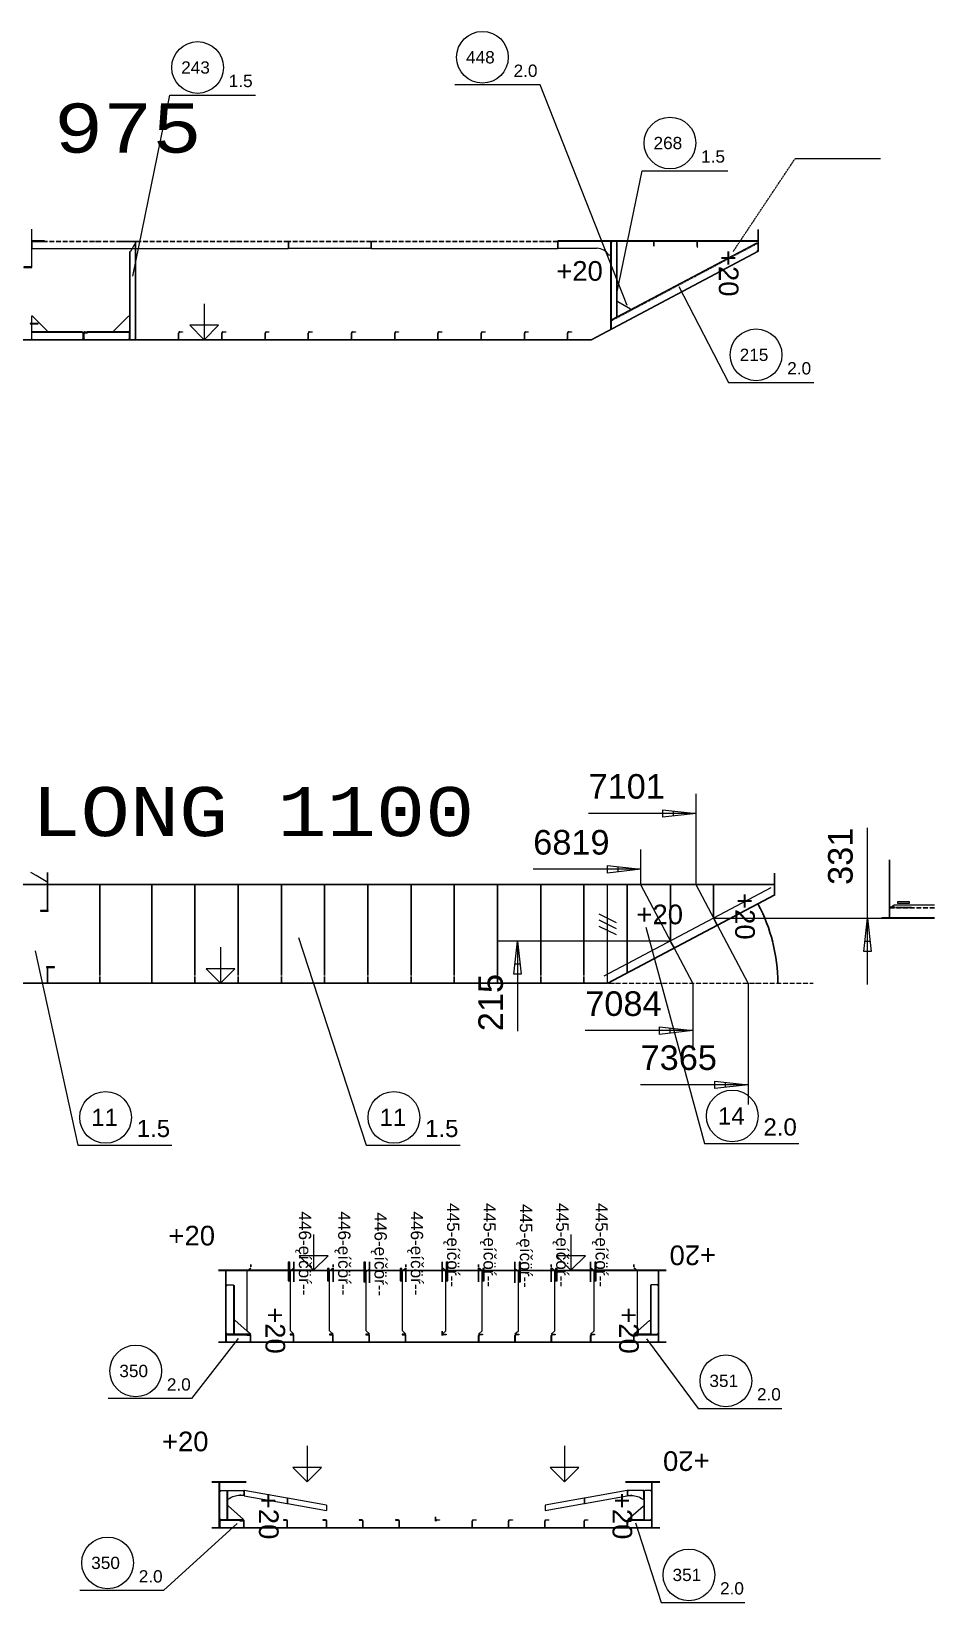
# Model space of a CAD drawing. Header units: inches. Extents: x -13175 to 44880, y -10439 to 22675.
# Drawn here: x 28411 to 33009, y -8643 to -649 of the extents above; entities that cross this region are included whole.
import ezdxf

# ---------------------------------------------------------------- set-up
doc = ezdxf.new("R2010")
doc.units = ezdxf.units.IN
doc.header["$MEASUREMENT"] = 0
doc.linetypes.add('Dashed_dotted', pattern=[34, 24, -5, 0, -5])
doc.linetypes.add('Short_dashed', pattern=[5, 3.75, -1.25])
doc.layers.get('0').update_dxf_attribs({"linetype": 'CONTINUOUS'})
doc.layers.get('Defpoints').update_dxf_attribs({"linetype": 'CONTINUOUS'})
doc.styles.add('Style_ARIAL', font='ARIAL')
doc.styles.add('Style_Courier_New', font='Courier New')
doc.dimstyles.new('ISO-25', dxfattribs={"dimtxt": 2.5, "dimasz": 2.5, "dimexe": 0.18, "dimexo": 0.625, "dimgap": 0.09, "dimtad": 1, "dimtih": 1, "dimtoh": 1, "dimdec": 4, "dimzin": 0, "dimdsep": 46, "dimtxsty": 'Standard', "dimcen": 0.09, "dimdle": 0.38, "dimadec": 0, "dimazin": 0, "dimtfac": 1, "dimtdec": 4, "dimtofl": 0, "dimtmove": 0, "dimatfit": 3, "dimfxl": 1, "dimtolj": 1, "dimtzin": 0, "dimarcsym": 0})

# ---------------------------------------------------------------- blocks, each defined once
blk = doc.blocks.new('*D4')
at = {"color": 0, "lineweight": -2}
for start, end in [(14.04044, 27.7314), (0.16599, 13.85698)]:
    blk.add_arc((31348, -5491.5), 862.4, start, end, dxfattribs=at)
at = {"color": 0}
for points in [[(32111, -5090.4), (32111.8, -5090), (32110.2, -5088)], [(32210.9, -5489), (32210, -5489), (32210.5, -5491.5)]]:
    blk.add_solid(points, dxfattribs=at)
at = {"layer": 'Defpoints', "color": 0}
for p in [(32118.7, -5083.5), (32199.1, -5352.1), (31348, -5491.5), (31348, -5491.5), (32220, -5491.5)]:
    blk.add_point(p, dxfattribs=at)
at = {"color": 0, "insert": (32185, -5283.6), "char_height": 2.5, "attachment_point": 5}
blk.add_mtext('\\A1;28°', dxfattribs=at)

msp = doc.modelspace()

# ---------------------------------------------------------------- linework, layer by layer
at = {"color": 3, "lineweight": 0}
for p, q in [((28413.40428, -1847.32843), (28413.40428, -1654.3284)), ((32110.40441, -1767.32812), (32110.40441, -1657.32827)), ((32112.40636, -1767.32812), (32112.40636, -1657.32827)), ((28940.40319, -2217.32812), (28940.40319, -1717.32812)), ((28940.40624, -2217.32812), (28940.40624, -1732.32827)), ((28941.90465, -2217.32812), (28941.90465, -1717.32812)), ((32110.40441, -1714.32824), (31090.40319, -1714.32824)), ((32110.40441, -1717.32812), (31090.40319, -1717.32812)), ((31360.40441, -2164.38699), (31360.40441, -1717.32812)), ((31361.90587, -2164.38699), (31361.90587, -1717.32812)), ((31361.90587, -1717.32812), (31361.90587, -2118.33291)), ((31387.40636, -1717.32812), (31361.90587, -1717.32812)), ((32110.40441, -1767.32812), (32110.40441, -1728.85766)), ((32110.40441, -1767.32812), (31260.40441, -2217.32812)), ((32111.3413, -1769.09585), (31261.3413, -2219.09585)), ((31361.90587, -2163.59277), (32110.40441, -1767.32812)), ((28413.40428, -2217.32812), (28413.40428, -2137.32782)), ((31361.90587, -2118.33291), (31387.40636, -2104.83346)), ((31361.90587, -2125.12231), (31361.90587, -2163.59277)), ((31260.40441, -2217.32812), (25335.40441, -2217.32812)), ((31260.40441, -2219.32855), (25335.40441, -2219.32855)), ((28411.90282, -2183.32849), (28411.90282, -2217.32812)), ((28411.90282, -2217.32812), (28675.4038, -2217.32812)), ((28675.4038, -2217.32812), (28675.4038, -2183.25524)), ((28675.4038, -2217.32812), (28675.4038, -2183.32849)), ((28677.40575, -2217.32812), (28677.40575, -2183.25524)), ((28677.40575, -2183.32849), (28677.40575, -2217.32812)), ((28695.40502, -2183.32849), (28677.40575, -2183.32849)), ((28677.40575, -2217.32812), (28910.40441, -2217.32812)), ((28910.40441, -2217.32812), (28910.40441, -2183.32849)), ((28914.90575, -2217.32812), (28940.40624, -2217.32812)), ((29160.40441, -2217.32812), (29160.40441, -2183.25524)), ((29162.40636, -2217.32812), (29162.40636, -2183.25524)), ((29380.40563, -2217.32812), (29380.40563, -2183.25524)), ((29382.40453, -2217.32812), (29382.40453, -2183.25524)), ((29600.4038, -2217.32812), (29600.4038, -2183.25524)), ((29602.40575, -2217.32812), (29602.40575, -2183.25524)), ((29820.40502, -2217.32812), (29820.40502, -2183.25524)), ((29822.40392, -2217.32812), (29822.40392, -2183.25524)), ((30040.40624, -2217.32812), (30040.40624, -2183.25524)), ((30042.40514, -2217.32812), (30042.40514, -2183.25524)), ((30260.40441, -2217.32812), (30260.40441, -2183.25524)), ((30262.40636, -2217.32812), (30262.40636, -2183.25524)), ((30480.40563, -2217.32812), (30480.40563, -2183.25524)), ((30482.40453, -2217.32812), (30482.40453, -2183.25524)), ((30700.4038, -2217.32812), (30700.4038, -2183.25524)), ((30702.40575, -2217.32812), (30702.40575, -2183.25524)), ((30920.40502, -2217.32812), (30920.40502, -2183.25524)), ((30922.40392, -2217.32812), (30922.40392, -2183.25524)), ((31140.40624, -2217.32812), (31140.40624, -2183.25524)), ((31142.40514, -2217.32812), (31142.40514, -2183.25524)), ((32778.92858, -5159.16009), (32778.92858, -4863.57751)), ((32780.42699, -5159.16009), (32780.42699, -4863.57751)), ((32193.75402, -5041.49652), (32193.75402, -4931.49591)), ((32195.75292, -5041.49652), (32195.75292, -4931.49591)), ((32193.75402, -4991.49652), (28178.75157, -4991.49652)), ((28496.75389, -4988.49664), (28180.25304, -4988.49664)), ((28496.75389, -4991.49652), (28180.25304, -4991.49652)), ((29803.75463, -4989.49685), (28496.75389, -4989.49685)), ((29803.75463, -4991.49652), (28496.75389, -4991.49652)), ((30223.7528, -4988.49664), (29803.75463, -4988.49664)), ((30223.7528, -4991.49652), (29803.75463, -4991.49652)), ((31173.7528, -4989.49685), (30223.7528, -4989.49685)), ((31173.7528, -4991.49652), (30223.7528, -4991.49652)), ((32193.75402, -4988.49664), (31173.7528, -4988.49664)), ((32193.75402, -4991.49652), (31173.7528, -4991.49652)), ((31343.75402, -5491.49652), (31343.75402, -4991.49652)), ((32193.75402, -5041.49652), (32193.75402, -4991.49652)), ((32193.75402, -5041.49652), (31343.75402, -5491.49652)), ((31343.75402, -5491.49652), (32193.75402, -5041.49652)), ((32194.68785, -5043.26348), (31344.68785, -5493.26348)), ((31299.7202, -5138.65914), (31387.78173, -5182.69067)), ((31299.7202, -5169.48114), (31387.78173, -5213.51266)), ((33008.75951, -5159.16009), (32740.43065, -5159.16009)), ((33008.75951, -5161.98907), (32740.43065, -5161.98907)), ((31299.7202, -5200.30313), (31387.78173, -5244.33465)), ((31343.75402, -5491.49652), (25418.75402, -5491.49652)), ((31343.75402, -5493.49694), (25418.75402, -5493.49694)), ((28178.75157, -5491.49652), (31343.75402, -5491.49652)), ((31642.75609, -6954.77624), (29362.75731, -6954.77624)), ((29400.7578, -7317.59668), (29400.7578, -6954.77624)), ((29402.7567, -7317.59668), (29402.7567, -6954.77624)), ((29402.7567, -7025.48852), (29438.2578, -7025.48852)), ((29402.7567, -7277.30737), (29402.7567, -7025.48852)), ((31602.7567, -7025.48852), (31567.2556, -7025.48852)), ((31602.7567, -7317.59668), (31602.7567, -6954.77624)), ((31602.7567, -7277.30737), (31602.7567, -7025.48852)), ((31604.75866, -7317.59668), (31604.75866, -6954.77624)), ((30501.75573, -7283.5238), (30501.75573, -7261.7434)), ((30503.75768, -7283.5238), (30503.75768, -7261.7434)), ((31642.75609, -7317.59668), (29362.75731, -7317.59668)), ((31642.75609, -7319.59863), (29362.75731, -7319.59863)), ((29438.2578, -7277.30737), (29402.7567, -7277.30737)), ((29402.7567, -7283.59704), (29402.7567, -7317.59668)), ((29402.7567, -7317.59668), (29525.7578, -7317.59668)), ((29525.7578, -7283.59704), (29507.75548, -7283.59704)), ((29525.7578, -7317.59668), (29525.7578, -7283.5238)), ((29525.7578, -7317.59668), (29525.7578, -7283.59704)), ((29527.7567, -7317.59668), (29527.7567, -7283.5238)), ((29745.75597, -7317.59668), (29745.75597, -7283.5238)), ((29747.75792, -7317.59668), (29747.75792, -7283.5238)), ((29945.75597, -7317.59668), (29945.75597, -7283.5238)), ((29947.75792, -7317.59668), (29947.75792, -7283.5238)), ((30130.75658, -7317.59668), (30130.75658, -7283.5238)), ((30132.75548, -7317.59668), (30132.75548, -7283.5238)), ((30315.75719, -7317.59668), (30315.75719, -7283.5238)), ((30317.75609, -7317.59668), (30317.75609, -7283.5238)), ((30687.75731, -7317.59668), (30687.75731, -7283.5238)), ((30689.75621, -7317.59668), (30689.75621, -7283.5238)), ((30872.75792, -7317.59668), (30872.75792, -7283.5238)), ((30874.75682, -7317.59668), (30874.75682, -7283.5238)), ((31057.75548, -7317.59668), (31057.75548, -7283.5238)), ((31059.75743, -7317.59668), (31059.75743, -7283.5238)), ((31257.75548, -7317.59668), (31257.75548, -7283.5238)), ((31259.75743, -7317.59668), (31259.75743, -7283.5238)), ((31477.7567, -7317.59668), (31477.7567, -7283.5238)), ((31479.7556, -7317.59668), (31479.7556, -7283.5238)), ((31479.7556, -7317.59668), (31479.7556, -7283.59704)), ((31479.7556, -7283.59704), (31497.75792, -7283.59704)), ((31602.7567, -7317.59668), (31479.7556, -7317.59668)), ((31567.2556, -7277.30737), (31602.7567, -7277.30737)), ((31602.7567, -7283.59704), (31602.7567, -7317.59668)), ((29504.50841, -8027.73461), (29329.50841, -8027.73461)), ((29504.50841, -8031.12664), (29329.50841, -8031.12664)), ((29367.50585, -8262.00433), (29367.50585, -8031.12664)), ((29369.50475, -8262.00433), (29369.50475, -8031.12664)), ((29369.5078, -8072.68243), (29405.0089, -8072.68243)), ((29369.5078, -8222.12854), (29369.5078, -8072.68243)), ((29409.50414, -8072.68243), (29493.00634, -8072.68243)), ((29409.50414, -8077.10443), (29414.50597, -8072.68243)), ((29488.0045, -8072.68243), (29493.00634, -8077.10443)), ((31609.50719, -8027.73461), (31434.50719, -8027.73461)), ((31609.50719, -8031.12664), (31434.50719, -8031.12664)), ((31529.50536, -8072.68243), (31446.00621, -8072.68243)), ((31451.00499, -8072.68243), (31446.00621, -8077.10443)), ((31529.50536, -8077.10443), (31524.50658, -8072.68243)), ((31569.5078, -8072.68243), (31534.0067, -8072.68243)), ((31569.50475, -8262.00433), (31569.50475, -8031.12664)), ((31569.5078, -8222.12854), (31569.5078, -8072.68243)), ((31571.5067, -8262.00433), (31571.5067, -8031.12664)), ((29493.00634, -8093.4649), (29488.0045, -8097.88385)), ((31446.00621, -8093.4649), (31451.00499, -8097.88385)), ((29405.0089, -8222.12854), (29369.5078, -8222.12854)), ((29369.5078, -8228.00317), (29369.5078, -8262.0028)), ((29492.5089, -8228.00317), (29474.50658, -8228.00317)), ((29492.5089, -8262.0028), (29492.5089, -8227.92993)), ((29492.5089, -8262.0028), (29492.5089, -8228.00317)), ((29494.5078, -8262.0028), (29494.5078, -8227.92993)), ((29712.50707, -8262.0028), (29712.50707, -8227.92993)), ((29714.50902, -8262.0028), (29714.50902, -8227.92993)), ((29912.50707, -8262.0028), (29912.50707, -8227.92993)), ((29914.50902, -8262.0028), (29914.50902, -8227.92993)), ((30097.50768, -8262.0028), (30097.50768, -8227.92993)), ((30099.50658, -8262.0028), (30099.50658, -8227.92993)), ((30282.50829, -8262.0028), (30282.50829, -8227.92993)), ((30284.50719, -8262.0028), (30284.50719, -8227.92993)), ((30468.50682, -8227.92993), (30468.50682, -8206.14953)), ((30470.50878, -8227.92993), (30470.50878, -8206.14953)), ((30654.50841, -8262.0028), (30654.50841, -8227.92993)), ((30656.50731, -8262.0028), (30656.50731, -8227.92993)), ((30839.50902, -8262.0028), (30839.50902, -8227.92993)), ((30841.50792, -8262.0028), (30841.50792, -8227.92993)), ((31024.50658, -8262.0028), (31024.50658, -8227.92993)), ((31026.50853, -8262.0028), (31026.50853, -8227.92993)), ((31224.50658, -8262.0028), (31224.50658, -8227.92993)), ((31226.50853, -8262.0028), (31226.50853, -8227.92993)), ((31444.5078, -8262.0028), (31444.5078, -8227.92993)), ((31446.5067, -8262.0028), (31446.5067, -8227.92993)), ((31446.5067, -8262.0028), (31446.5067, -8228.00317)), ((31446.5067, -8228.00317), (31464.50902, -8228.00317)), ((31534.0067, -8222.12854), (31569.5078, -8222.12854)), ((31569.5078, -8228.00317), (31569.5078, -8262.0028)), ((31609.50414, -8262.00433), (29329.50536, -8262.00433)), ((31609.50414, -8264.00323), (29329.50536, -8264.00323)), ((29369.5078, -8262.0028), (29492.5089, -8262.0028)), ((31569.5078, -8262.0028), (31446.5067, -8262.0028))]:
    msp.add_line(p, q, dxfattribs=at)
at = {"color": 3, "linetype": 'Dashed_dotted', "lineweight": 25}
for p, q in [((29720.40502, -1717.32812), (28413.40428, -1717.32812)), ((30140.40319, -1717.32812), (29720.40502, -1717.32812)), ((31090.40319, -1717.32812), (30140.40319, -1717.32812)), ((31580.40563, -1717.32812), (31580.40563, -1745.82849)), ((31800.4038, -1717.32812), (31800.4038, -1745.82849)), ((33008.75951, -5108.24914), (32780.42699, -5108.24914))]:
    msp.add_line(p, q, dxfattribs=at)
at = {"color": 3, "lineweight": 25}
for p, q in [((28946.90343, -1717.32812), (28851.40477, -1717.32812)), ((28493.75402, -5121.49682), (28493.75402, -4928.49679)), ((28758.75341, -5451.49713), (28758.75341, -4991.49652)), ((29023.7528, -5491.49652), (29023.7528, -4991.49652)), ((29243.75402, -5451.49713), (29243.75402, -4991.49652)), ((29463.75524, -5451.49713), (29463.75524, -4991.49652)), ((29683.75341, -5451.49713), (29683.75341, -4991.49652)), ((29903.75463, -5451.49713), (29903.75463, -4991.49652)), ((30123.7528, -5451.49713), (30123.7528, -4991.49652)), ((30343.75402, -5451.49713), (30343.75402, -4991.49652)), ((30563.75524, -5451.49713), (30563.75524, -4991.49652)), ((30783.75341, -5451.49713), (30783.75341, -4991.49652)), ((31003.75463, -5451.49713), (31003.75463, -4991.49652)), ((31223.7528, -5451.49713), (31223.7528, -4991.49652)), ((31443.75402, -5438.55462), (31443.75402, -4991.49652)), ((31663.75524, -5276.49636), (31663.75524, -4991.49652)), ((31883.75341, -5160.49676), (31883.75341, -4991.49652)), ((32780.43004, -5104.0072), (32805.93053, -5104.0072)), ((31886.67699, -5165.59549), (31902.55223, -5195.6614)), ((31666.73986, -5282.03378), (31682.66088, -5312.07605)), ((28493.75402, -5491.49652), (28493.75402, -5411.49621)), ((28758.75341, -5491.49652), (28758.75341, -5457.49688)), ((29243.75402, -5491.49652), (29243.75402, -5457.49688)), ((29463.75219, -5491.49652), (29463.75219, -5457.49688)), ((29683.75341, -5491.49652), (29683.75341, -5457.49688)), ((29903.75157, -5491.49652), (29903.75157, -5457.49688)), ((30123.7528, -5491.49652), (30123.7528, -5457.49688)), ((30343.75402, -5491.49652), (30343.75402, -5457.49688)), ((30563.75219, -5491.49652), (30563.75219, -5457.49688)), ((30783.75341, -5491.49652), (30783.75341, -5457.49688)), ((31003.75157, -5491.49652), (31003.75157, -5457.49688)), ((31223.7528, -5491.49652), (31223.7528, -5457.49688)), ((29527.7567, -6923.16613), (29527.7567, -6935.10766)), ((29747.75792, -6923.16613), (29747.75792, -6935.10766)), ((29947.75792, -6923.16613), (29947.75792, -6935.10766)), ((30132.75548, -6923.16613), (30132.75548, -6939.08868)), ((30317.75609, -6923.16613), (30317.75609, -6935.10766)), ((30502.00597, -6923.16613), (30502.00597, -6935.10766)), ((30687.75731, -6935.10766), (30687.75731, -6923.16613)), ((30872.75792, -6939.08868), (30872.75792, -6923.16613)), ((31057.75548, -6935.10766), (31057.75548, -6923.16613)), ((31257.75548, -6935.10766), (31257.75548, -6923.16613)), ((31477.7567, -6935.10766), (31477.7567, -6923.16613))]:
    msp.add_line(p, q, dxfattribs=at)
at = {"color": 1, "lineweight": 0}
for p, q in [((31090.40319, -1717.32812), (31090.40319, -1752.32797)), ((31360.40441, -1717.32812), (31090.40319, -1717.32812)), ((31090.40319, -1752.32797), (31289.78368, -1752.32797)), ((31794.35826, -4991.49652), (31794.35826, -4527.38824)), ((31794.35826, -4627.38824), (31247.42833, -4627.38824)), ((31625.27867, -4608.60086), (31794.35826, -4627.38824)), ((31625.27867, -4646.17486), (31625.27867, -4608.60086)), ((31794.35826, -4627.38824), (31625.27867, -4646.17486)), ((31678.11681, -4614.47168), (31678.11681, -4640.30404)), ((32666.59337, -5498.51556), (32666.59337, -4701.63751)), ((31512.69628, -4991.49652), (31512.69628, -4811.85098)), ((31512.69628, -4911.85098), (30965.76635, -4911.85098)), ((31343.61669, -4893.06359), (31512.69628, -4911.85098)), ((31343.61669, -4930.6376), (31343.61669, -4893.06359)), ((31512.69628, -4911.85098), (31343.61669, -4930.6376)), ((31396.45482, -4898.93441), (31396.45482, -4924.76678)), ((28495.25243, -4988.49664), (27528.75463, -4988.49664)), ((31883.75341, -5160.35562), (32766.59337, -5160.35562)), ((32647.80675, -5329.43597), (32666.59337, -5160.35562)), ((32666.59337, -5160.35562), (32685.37999, -5329.43597)), ((31663.75524, -5276.82366), (30786.28331, -5276.82366)), ((30867.49669, -5445.90478), (30886.28331, -5276.82443)), ((30886.28331, -5276.82366), (30886.28331, -5735.54101)), ((30886.28331, -5276.82443), (30905.06993, -5445.90478)), ((32685.37999, -5329.43597), (32647.80675, -5329.43597)), ((32653.67833, -5276.59783), (32679.51146, -5276.59783)), ((30873.36827, -5393.06665), (30899.2014, -5393.06665)), ((30905.06993, -5445.90478), (30867.49669, -5445.90478)), ((31777.4027, -5491.49652), (31777.4027, -5832.74255)), ((32059.06163, -5491.49652), (32059.06163, -6107.66626)), ((31777.4027, -5732.74255), (31230.47277, -5732.74255)), ((31608.32311, -5713.95593), (31777.4027, -5732.74255)), ((31608.32311, -5751.52917), (31608.32311, -5713.95593)), ((31777.4027, -5732.74255), (31608.32311, -5751.52917)), ((31661.16124, -5719.82598), (31661.16124, -5745.65759)), ((31889.98204, -5988.87963), (32059.06163, -6007.66626)), ((31889.98204, -6026.45288), (31889.98204, -5988.87963)), ((31942.82018, -5994.74969), (31942.82018, -6020.58129)), ((32059.06163, -6007.66626), (31512.1317, -6007.66626)), ((32059.06163, -6007.66626), (31889.98204, -6026.45288)), ((29494.5078, -8072.68243), (29494.5078, -8099.21136)), ((29712.50707, -8111.6427), (29494.5078, -8072.68243)), ((31444.5078, -8072.68243), (31226.50853, -8111.64422)), ((31444.5078, -8072.68243), (31444.5078, -8099.21136)), ((29494.5078, -8099.21136), (29712.50707, -8138.17315)), ((29712.50707, -8111.6427), (29712.50707, -8138.17315)), ((29714.50902, -8112.00128), (29714.50902, -8138.53021)), ((29912.50707, -8147.38793), (29714.50902, -8112.00128)), ((29714.50902, -8138.53021), (29912.50707, -8173.91687)), ((29912.50707, -8147.38793), (29912.50707, -8173.91687)), ((31224.50658, -8112.00128), (31026.50853, -8147.38793)), ((31026.50853, -8173.91687), (31224.50658, -8138.53021)), ((31026.50853, -8147.38793), (31026.50853, -8173.91687)), ((31224.50658, -8112.00128), (31224.50658, -8138.53021)), ((31226.50853, -8138.17315), (31444.5078, -8099.21136)), ((31226.50853, -8111.64422), (31226.50853, -8138.17315))]:
    msp.add_line(p, q, dxfattribs=at)
at = {"color": 3, "linetype": 'Short_dashed', "lineweight": 25}
for p, q in [((32104.89904, -1727.16317), (31363.5996, -2119.61694)), ((31390.46117, -2101.77865), (31390.46117, -1720.38293)), ((28911.85094, -1770.89028), (28911.85094, -2214.27331)), ((28671.33275, -2179.25515), (28415.97692, -2179.25515)), ((28906.33031, -2179.25515), (28695.40502, -2179.25515)), ((29441.31261, -7028.1878), (29441.31261, -7274.60809)), ((31564.20079, -7028.1878), (31564.20079, -7274.60809)), ((29507.75548, -7279.52447), (29406.8308, -7279.52447)), ((31497.75792, -7279.52447), (31598.68261, -7279.52447)), ((29408.06371, -8075.38324), (29408.06371, -8219.42773)), ((31530.95189, -8075.38324), (31530.95189, -8219.42773)), ((29474.50658, -8223.9306), (29373.5819, -8223.9306)), ((31464.50902, -8223.9306), (31565.4337, -8223.9306))]:
    msp.add_line(p, q, dxfattribs=at)
at = {"color": 6, "lineweight": 0}
for p, q in [((29290.40624, -2034.35388), (29290.40624, -2217.32812)), ((29290.40624, -2217.32812), (29217.5089, -2143.9425)), ((29363.79186, -2143.9425), (29217.5089, -2143.9425)), ((29363.79186, -2143.9425), (29290.40624, -2217.32812)), ((29373.7528, -5308.52075), (29373.7528, -5491.49499)), ((29373.7528, -5491.49499), (29300.85546, -5418.10937)), ((29447.13842, -5418.10937), (29300.85546, -5418.10937)), ((29447.13842, -5418.10937), (29373.7528, -5491.49499)), ((29847.75792, -6769.15155), (29847.75792, -6952.12579)), ((31157.75548, -6769.15155), (31157.75548, -6952.12579)), ((29847.75792, -6952.12579), (29774.86058, -6878.74017)), ((29921.14354, -6878.74169), (29774.86058, -6878.74017)), ((29921.14354, -6878.74169), (29847.75792, -6952.12579)), ((31157.75548, -6952.12579), (31084.85814, -6878.74017)), ((31231.1411, -6878.74169), (31084.85814, -6878.74017)), ((31231.1411, -6878.74169), (31157.75548, -6952.12579)), ((29814.50902, -7845.49737), (29814.50902, -8028.47314)), ((31124.50658, -7845.49737), (31124.50658, -8028.47314)), ((29814.50902, -8028.47314), (29741.61168, -7955.08752)), ((29887.89464, -7955.08752), (29741.61168, -7955.08752)), ((29887.89464, -7955.08752), (29814.50902, -8028.47314)), ((31124.50658, -8028.47314), (31051.60924, -7955.08752)), ((31197.8922, -7955.08752), (31051.60924, -7955.08752)), ((31197.8922, -7955.08752), (31124.50658, -8028.47314))]:
    msp.add_line(p, q, dxfattribs=at)
at = {"color": 7, "lineweight": 0}
for p, q in [((32175.03759, -5006.14495), (31325.03759, -5456.14495)), ((31777.4027, -5491.49652), (31512.69628, -4991.49652)), ((32059.06163, -5491.49652), (31794.35826, -4991.49652))]:
    msp.add_line(p, q, dxfattribs=at)
at = {"color": 2, "lineweight": 25}
for p, q in [((32810.42882, -5105.42398), (32890.43065, -5105.42398)), ((29747.75792, -6975.47784), (29747.75792, -6908.41546)), ((29747.75792, -7010.24346), (29747.75792, -6939.55712)), ((29947.75792, -7010.24346), (29947.75792, -6939.55712)), ((30132.75548, -6975.47784), (30132.75548, -6908.41546)), ((30132.75548, -7014.92486), (30132.75548, -6944.24005)), ((30317.75609, -7010.24346), (30317.75609, -6939.55712)), ((30501.75573, -6908.41546), (30501.75573, -6975.47784)), ((30502.00597, -6939.55712), (30502.00597, -7010.24346)), ((30687.75731, -6939.55712), (30687.75731, -7010.24346)), ((30872.75792, -6908.41546), (30872.75792, -6975.47784)), ((30872.75792, -6944.24005), (30872.75792, -7014.92486)), ((31057.75548, -6939.55712), (31057.75548, -7010.24346)), ((31257.75548, -6908.41546), (31257.75548, -6975.47784)), ((31257.75548, -6939.55712), (31257.75548, -7010.24346))]:
    msp.add_line(p, q, dxfattribs=at)
at = {"color": 2, "lineweight": 0}
for p, q in [((32881.7423, -5076.5101), (32819.12023, -5076.5101)), ((32819.12023, -5076.5101), (32819.12023, -5084.33786)), ((32819.12023, -5084.33786), (32881.7423, -5084.33786)), ((32881.7423, -5084.33786), (32881.7423, -5076.5101)), ((29726.67333, -6910.63562), (29718.84557, -6910.63562)), ((29718.84557, -6910.63562), (29718.84557, -6973.25769)), ((29726.67333, -6943.5885), (29718.84557, -6943.5885)), ((29718.84557, -6943.5885), (29718.84557, -7006.21057)), ((29726.67333, -6973.25769), (29726.67333, -6910.63562)), ((29726.67333, -7006.21057), (29726.67333, -6943.5885)), ((29926.67333, -6943.5885), (29918.84557, -6943.5885)), ((29918.84557, -6943.5885), (29918.84557, -7006.21057)), ((29926.67333, -7006.21057), (29926.67333, -6943.5885)), ((30111.67089, -6910.63562), (30103.84313, -6910.63562)), ((30103.84313, -6910.63562), (30103.84313, -6973.25769)), ((30111.67089, -6948.27142), (30103.84313, -6948.27142)), ((30103.84313, -6948.27142), (30103.84313, -7010.89349)), ((30111.67089, -6973.25769), (30111.67089, -6910.63562)), ((30111.67089, -7010.89349), (30111.67089, -6948.27142)), ((30296.6715, -6943.5885), (30288.84374, -6943.5885)), ((30288.84374, -6943.5885), (30288.84374, -7006.21057)), ((30296.6715, -7006.21057), (30296.6715, -6943.5885)), ((30530.66808, -6910.63562), (30522.84032, -6910.63562)), ((30522.84032, -6910.63562), (30522.84032, -6973.25769)), ((30530.91832, -6943.5885), (30523.09056, -6943.5885)), ((30523.09056, -6943.5885), (30523.09056, -7006.21057)), ((30530.66808, -6973.25769), (30530.66808, -6910.63562)), ((30530.91832, -7006.21057), (30530.91832, -6943.5885)), ((30716.66967, -6943.5885), (30708.84191, -6943.5885)), ((30708.84191, -6943.5885), (30708.84191, -7006.21057)), ((30716.66967, -7006.21057), (30716.66967, -6943.5885)), ((30901.67028, -6910.63562), (30893.84252, -6910.63562)), ((30893.84252, -6910.63562), (30893.84252, -6973.25769)), ((30901.67028, -6948.27142), (30893.84252, -6948.27142)), ((30893.84252, -6948.27142), (30893.84252, -7010.89349)), ((30901.67028, -6973.25769), (30901.67028, -6910.63562)), ((30901.67028, -7010.89349), (30901.67028, -6948.27142)), ((31086.66783, -6943.5885), (31078.84008, -6943.5885)), ((31078.84008, -6943.5885), (31078.84008, -7006.21057)), ((31086.66783, -7006.21057), (31086.66783, -6943.5885)), ((31286.66783, -6910.63562), (31278.84008, -6910.63562)), ((31278.84008, -6910.63562), (31278.84008, -6973.25769)), ((31286.66783, -6943.5885), (31278.84008, -6943.5885)), ((31278.84008, -6943.5885), (31278.84008, -7006.21057)), ((31286.66783, -6973.25769), (31286.66783, -6910.63562)), ((31286.66783, -7006.21057), (31286.66783, -6943.5885)), ((29718.84557, -6973.25769), (29726.67333, -6973.25769)), ((29718.84557, -7006.21057), (29726.67333, -7006.21057)), ((29918.84557, -7006.21057), (29926.67333, -7006.21057)), ((30103.84313, -6973.25769), (30111.67089, -6973.25769)), ((30103.84313, -7010.89349), (30111.67089, -7010.89349)), ((30288.84374, -7006.21057), (30296.6715, -7006.21057)), ((30522.84032, -6973.25769), (30530.66808, -6973.25769)), ((30523.09056, -7006.21057), (30530.91832, -7006.21057)), ((30708.84191, -7006.21057), (30716.66967, -7006.21057)), ((30893.84252, -6973.25769), (30901.67028, -6973.25769)), ((30893.84252, -7010.89349), (30901.67028, -7010.89349)), ((31078.84008, -7006.21057), (31086.66783, -7006.21057)), ((31278.84008, -6973.25769), (31286.66783, -6973.25769)), ((31278.84008, -7006.21057), (31286.66783, -7006.21057))]:
    msp.add_line(p, q, dxfattribs=at)
at = {"color": 1, "linetype": 'Dashed_dotted', "lineweight": 0}
msp.add_line((24599.30822, -5491.49652), (32390.65953, -5491.49652), dxfattribs=at)
at = {"color": 1, "lineweight": 0}
for points in [[(31444.36132, -2044.04702), (31001.16368, -921.28091), (30566.2882, -921.28091)], [(28927.18297, -1894.51547), (29116.27904, -973.28973), (29551.15453, -973.28973)], [(31393.09789, -1974.34564), (31520.69799, -1357.61132), (31955.57347, -1357.61132)], [(28413.40428, -1715.32846), (28413.40428, -1753.18246), (29720.40502, -1753.18246), (29720.40502, -1715.32846)], [(29720.40502, -1714.32824), (29720.40502, -1751.96786), (30140.40319, -1751.96786), (30140.40319, -1714.32824)], [(30140.40319, -1715.32846), (30140.40319, -1753.18246), (31090.40319, -1753.18246), (31090.40319, -1715.32846)], [(31707.27025, -1946.79742), (31959.14403, -2435.18472), (32394.01952, -2435.18472)], [(29166.40416, -2177.25549), (29180.33239, -2177.25549), (29180.33239, -2179.25515), (29166.40416, -2179.25515)], [(29386.40538, -2177.25549), (29400.33361, -2177.25549), (29400.33361, -2179.25515), (29386.40538, -2179.25515)], [(29606.4066, -2177.25549), (29620.33178, -2177.25549), (29620.33178, -2179.25515), (29606.4066, -2179.25515)], [(29826.40477, -2177.25549), (29840.333, -2177.25549), (29840.333, -2179.25515), (29826.40477, -2179.25515)], [(30046.40599, -2177.25549), (30060.33116, -2177.25549), (30060.33116, -2179.25515), (30046.40599, -2179.25515)], [(30266.40416, -2177.25549), (30280.33239, -2177.25549), (30280.33239, -2179.25515), (30266.40416, -2179.25515)], [(30486.40538, -2177.25549), (30500.33361, -2177.25549), (30500.33361, -2179.25515), (30486.40538, -2179.25515)], [(30706.4066, -2177.25549), (30720.33178, -2177.25549), (30720.33178, -2179.25515), (30706.4066, -2179.25515)], [(30926.40477, -2177.25549), (30940.333, -2177.25549), (30940.333, -2179.25515), (30926.40477, -2179.25515)], [(31146.40599, -2177.25549), (31160.33116, -2177.25549), (31160.33116, -2179.25515), (31146.40599, -2179.25515)], [(28495.25243, -4988.49664), (28495.25243, -4978.49679), (28435.71263, -4944.12103), (28408.6527, -4928.49679)], [(32784.42784, -5105.42092), (32802.28368, -5092.7958), (33008.75951, -5092.7958)], [(29771.13134, -5259.09524), (30115.62291, -6315.03778), (30594.37963, -6315.03778)], [(31538.5233, -5206.67291), (31838.0808, -6307.54876), (32316.83751, -6307.54876)], [(28430.60704, -5326.4956), (28647.78844, -6315.03778), (29126.54515, -6315.03778)], [(29463.33715, -7299.26782), (29226.69774, -7605.03869), (28801.43224, -7605.03869)], [(31543.07042, -7301.34149), (31805.18895, -7655.19891), (32230.45446, -7655.19891)], [(29459.24474, -8240.5932), (29083.54283, -8581.34484), (28658.27733, -8581.34484)], [(31486.28026, -8236.2246), (31617.338, -8642.50512), (32042.6035, -8642.50512)]]:
    msp.add_lwpolyline(points, dxfattribs=at)
at = {"color": 4, "linetype": 'Short_dashed', "lineweight": 0}
msp.add_lwpolyline([(31983.07592, -1769.15918), (32299.00914, -1295.25781), (32733.88463, -1295.25781)], dxfattribs=at)
at = {"color": 3, "lineweight": 0}
for points in [[(28413.40428, -1717.32812), (28478.40367, -1717.32812), (28478.40367, -1714.32824), (28413.40428, -1714.32824)], [(28940.40624, -1732.32827), (28935.40441, -1732.32827), (28914.90575, -1767.83548)], [(32110.40441, -1728.85766), (32102.19518, -1726.33157), (31364.42968, -2116.91384), (31361.90587, -2125.12231)], [(31387.40636, -2104.83346), (31391.95958, -2100.27871), (31391.95958, -1721.88287), (31387.40636, -1717.32812)], [(28914.90575, -1767.83548), (28910.34948, -1772.39022), (28910.34948, -2212.77337), (28914.90575, -2217.32812)], [(28373.4049, -1850.3283), (28413.40428, -1850.3283), (28413.40428, -1847.32843), (28373.4049, -1847.32843), (28373.4049, -1850.3283)], [(28405.40563, -2137.32782), (28445.40502, -2137.32782), (28445.40502, -2134.32794), (28405.40563, -2134.32794), (28405.40563, -2137.32782)], [(28675.4038, -2183.32849), (28669.3308, -2177.25549), (28417.97582, -2177.25549), (28411.90282, -2183.32849)], [(28681.40355, -2177.25549), (28695.33178, -2177.25549), (28695.33178, -2179.25515), (28681.40355, -2179.25515)], [(28910.40441, -2183.32849), (28904.33141, -2177.25549), (28695.40502, -2177.25549), (28695.40502, -2183.32849)], [(31642.75609, -6951.38116), (31157.75548, -6951.38116), (31157.75548, -6953.07794), (29847.75792, -6953.07794), (29847.75792, -6951.38116), (29362.75731, -6951.38116)], [(29527.7567, -7276.25146), (29509.36681, -7260.00238), (29509.36681, -6955.41253), (29527.7567, -6939.16345)], [(29747.75792, -7276.25146), (29729.36498, -7260.00238), (29729.36498, -6955.41253), (29747.75792, -6939.16345)], [(29947.75792, -7276.25146), (29929.36498, -7260.00238), (29929.36498, -6955.41253), (29947.75792, -6939.16345)], [(30132.75548, -7275.83947), (30114.9027, -7260.06494), (30114.9027, -6960.27093), (30132.75548, -6944.49639)], [(30317.75609, -7276.25146), (30299.3662, -7260.00238), (30299.3662, -6955.41253), (30317.75609, -6939.16345)], [(30502.00597, -7276.25146), (30520.39586, -7260.00238), (30520.39586, -6955.41253), (30502.00597, -6939.16345)], [(30687.75731, -7276.25146), (30706.1472, -7260.00238), (30706.1472, -6955.41253), (30687.75731, -6939.16345)], [(30872.75792, -7275.83947), (30890.61071, -7260.06494), (30890.61071, -6960.27093), (30872.75792, -6944.49639)], [(31057.75548, -7276.25146), (31076.14843, -7260.00238), (31076.14843, -6955.41253), (31057.75548, -6939.16345)], [(31257.75548, -7276.25146), (31276.14843, -7260.00238), (31276.14843, -6955.41253), (31257.75548, -6939.16345)], [(31477.7567, -7276.25146), (31496.14659, -7260.00238), (31496.14659, -6955.41253), (31477.7567, -6939.16345)], [(29438.2578, -7025.48852), (29442.81102, -7029.51379), (29442.81102, -7273.2821), (29438.2578, -7277.30737)], [(31567.2556, -7025.48852), (31562.70238, -7029.51379), (31562.70238, -7273.2821), (31567.2556, -7277.30737)], [(29507.75548, -7283.59704), (29507.75548, -7277.52404), (29408.8297, -7277.52404), (29402.7567, -7283.59704)], [(29521.75695, -7277.52404), (29507.82872, -7277.52404), (29507.82872, -7279.52447), (29521.75695, -7279.52447)], [(29741.75817, -7277.52404), (29727.82994, -7277.52404), (29727.82994, -7279.52447), (29741.75817, -7279.52447)], [(29941.75817, -7277.52404), (29927.82994, -7277.52404), (29927.82994, -7279.52447), (29941.75817, -7279.52447)], [(30126.75573, -7277.52404), (30112.83055, -7277.52404), (30112.83055, -7279.52447), (30126.75573, -7279.52447)], [(30311.75634, -7277.52404), (30297.83116, -7277.52404), (30297.83116, -7279.52447), (30311.75634, -7279.52447)], [(30507.75548, -7277.52404), (30521.6837, -7277.52404), (30521.6837, -7279.52447), (30507.75548, -7279.52447)], [(30693.75707, -7277.52404), (30707.68224, -7277.52404), (30707.68224, -7279.52447), (30693.75707, -7279.52447)], [(30878.75768, -7277.52404), (30892.68285, -7277.52404), (30892.68285, -7279.52447), (30878.75768, -7279.52447)], [(31063.75524, -7277.52404), (31077.68346, -7277.52404), (31077.68346, -7279.52447), (31063.75524, -7279.52447)], [(31263.75524, -7277.52404), (31277.68346, -7277.52404), (31277.68346, -7279.52447), (31263.75524, -7279.52447)], [(31483.75646, -7277.52404), (31497.68468, -7277.52404), (31497.68468, -7279.52447), (31483.75646, -7279.52447)], [(31497.75792, -7283.59704), (31497.75792, -7277.52404), (31596.6837, -7277.52404), (31602.7567, -7283.59704)], [(29405.0089, -8072.68243), (29409.56212, -8076.70922), (29409.56212, -8218.10174), (29405.0089, -8222.12854)], [(29409.50414, -8116.8963), (29409.50414, -8094.78936), (29409.50414, -8072.68243)], [(29493.00634, -8072.68243), (29493.00634, -8094.78936), (29493.00634, -8097.88385)], [(31446.00621, -8072.68243), (31446.00621, -8094.78936), (31446.00621, -8097.88385)], [(31534.0067, -8072.68243), (31529.45348, -8076.70922), (31529.45348, -8218.10174), (31534.0067, -8222.12854)], [(31529.50536, -8116.8963), (31529.50536, -8094.78936), (31529.50536, -8072.68243)], [(29474.50658, -8228.00317), (29474.50658, -8221.93017), (29375.5808, -8221.93017), (29369.5078, -8228.00317)], [(29488.50804, -8221.93017), (29474.57982, -8221.93017), (29474.57982, -8223.9306), (29488.50804, -8223.9306)], [(29708.50621, -8221.93017), (29694.58104, -8221.93017), (29694.58104, -8223.9306), (29708.50621, -8223.9306)], [(29908.50621, -8221.93017), (29894.58104, -8221.93017), (29894.58104, -8223.9306), (29908.50621, -8223.9306)], [(30093.50682, -8221.93017), (30079.58165, -8221.93017), (30079.58165, -8223.9306), (30093.50682, -8223.9306)], [(30278.50743, -8221.93017), (30264.57921, -8221.93017), (30264.57921, -8223.9306), (30278.50743, -8223.9306)], [(30474.50658, -8221.93017), (30488.4348, -8221.93017), (30488.4348, -8223.9306), (30474.50658, -8223.9306)], [(30660.50817, -8221.93017), (30674.43334, -8221.93017), (30674.43334, -8223.9306), (30660.50817, -8223.9306)], [(30845.50878, -8221.93017), (30859.43395, -8221.93017), (30859.43395, -8223.9306), (30845.50878, -8223.9306)], [(31030.50634, -8221.93017), (31044.43456, -8221.93017), (31044.43456, -8223.9306), (31030.50634, -8223.9306)], [(31230.50634, -8221.93017), (31244.43456, -8221.93017), (31244.43456, -8223.9306), (31230.50634, -8223.9306)], [(31450.50756, -8221.93017), (31464.43578, -8221.93017), (31464.43578, -8223.9306), (31450.50756, -8223.9306)], [(31464.50902, -8228.00317), (31464.50902, -8221.93017), (31563.4348, -8221.93017), (31569.5078, -8228.00317)]]:
    msp.add_lwpolyline(points, dxfattribs=at)
at = {"color": 1, "lineweight": 0}
msp.add_lwpolyline([(31360.40441, -1717.32812), (31360.40441, -1787.32782), (31350.4038, -1787.32782, 0.2679549754), (31289.78368, -1752.32797, 0.2679549754)], format="xyb", dxfattribs=at)
at = {"color": 7, "lineweight": 0}
for points in [[(31800.4038, -1717.32812), (31800.4038, -1747.32843), (31802.54613, -1747.32843), (31802.54613, -1717.32812)], [(28456.7545, -5124.4967), (28496.75389, -5124.4967), (28496.75389, -5121.49682), (28456.7545, -5121.49682), (28456.7545, -5124.4967)], [(28488.75524, -5411.49621), (28528.75463, -5411.49621), (28528.75463, -5408.49633), (28488.75524, -5408.49633), (28488.75524, -5411.49621)]]:
    msp.add_lwpolyline(points, dxfattribs=at)
at = {"color": 2, "lineweight": 0}
for points in [[(31391.90465, -2097.42837), (31391.90465, -2022.42837), (31396.90648, -2022.42837), (31460.27928, -2060.59594), (31462.61693, -2065.01565), (31396.3236, -2100.09027), (31391.90465, -2097.42837)], [(28416.90465, -2177.32797), (28491.90465, -2177.32797), (28491.90465, -2172.32843), (28416.90465, -2097.32843), (28411.90282, -2097.32843), (28411.90282, -2172.32843), (28416.90465, -2177.32797)], [(28905.40563, -2177.32797), (28830.40563, -2177.32797), (28830.40563, -2172.32843), (28905.40563, -2097.32843), (28910.40441, -2097.32843), (28910.40441, -2172.32843), (28905.40563, -2177.32797)], [(29447.75792, -7277.30737), (29522.75792, -7277.30737), (29522.75792, -7272.88995), (29447.75792, -7206.62103), (29442.75609, -7206.62103), (29442.75609, -7272.88995), (29447.75792, -7277.30737)], [(31557.75548, -7277.30737), (31482.75548, -7277.30737), (31482.75548, -7272.88995), (31557.75548, -7206.62103), (31562.75731, -7206.62103), (31562.75731, -7272.88995), (31557.75548, -7277.30737)], [(29414.50902, -8222.12854), (29489.50902, -8222.12854), (29489.50902, -8217.70806), (29414.50902, -8151.38421), (29409.50719, -8151.38421), (29409.50719, -8217.70806), (29414.50902, -8222.12854)], [(31524.50658, -8222.12854), (31449.50658, -8222.12854), (31449.50658, -8217.70806), (31524.50658, -8151.38574), (31529.50841, -8151.38574), (31529.50841, -8217.70806), (31524.50658, -8222.12854)]]:
    msp.add_lwpolyline(points, dxfattribs=at)
at = {"color": 3, "lineweight": 0}
for points in [[(29493.00634, -8097.88385), (29472.8861, -8097.88385, 0.1605037451), (29415.03392, -8116.50567), (29414.50597, -8116.8963), (29409.50414, -8116.8963)], [(29477.60411, -8097.88385, 0.4188872576), (29474.55236, -8095.23187, 0.4105910361), (29471.60436, -8097.893, 0.4105910361)], [(31446.00621, -8097.88385), (31466.12645, -8097.88385, -0.1605114192), (31523.97557, -8116.50567), (31524.50658, -8116.8963), (31529.50536, -8116.8963)], [(31461.40538, -8097.88385, -0.41864869), (31464.46019, -8095.23187, -0.4108253121), (31467.40514, -8097.893, -0.4108253121)]]:
    msp.add_lwpolyline(points, format="xyb", dxfattribs=at)
at = {"color": 1, "lineweight": 0}
for centre in [(29257.1787, -832.38931), (30707.18785, -780.38049), (31661.59764, -1216.7109), (32100.04369, -2294.2843), (28788.6881, -6174.13812), (30256.52257, -6174.13812), (31978.98046, -6166.6491), (28942.3319, -7464.13903), (31946.08861, -7514.29925), (28799.17699, -8440.44519), (31758.23766, -8501.60546)]:
    msp.add_circle(centre, 131.50685, dxfattribs=at)
at = {"color": 3, "lineweight": 0}
for centre, radius, start, end in [((31361.90587, -1717.32888), 4.99922, 270.0050354, 0.012452475), ((32110.40441, -1767.32888), 5.00003, 90.000305176, 207.897171021), ((31361.90587, -2118.33291), 4.99983, 27.898588181, 90.00239563), ((28411.90282, -2217.32965), 5.00182, 0.017394396, 90.000083923), ((28675.4038, -2217.32736), 4.99922, 90.0050354, 180.012451172), ((28681.40355, -2183.25524), 5.99958, 89.998352051, 180.001647949), ((28681.40355, -2183.25372), 3.9982, 90.005737305, 180.027053833), ((28677.40575, -2217.32736), 4.99922, 359.987548828, 89.9949646), ((28910.40441, -2217.32736), 4.99922, 90.0050354, 180.012451172), ((28940.40624, -2217.32965), 5.00117, 89.992454529, 179.981323242), ((29166.40416, -2183.25524), 5.99958, 89.998352051, 180.001647949), ((29166.40416, -2183.25372), 3.9982, 90.005737305, 180.027053833), ((29386.40538, -2183.25524), 5.99958, 89.998352051, 180.001647949), ((29386.40538, -2183.25601), 4.00081, 89.999328613, 179.989746094), ((29606.4066, -2183.25753), 6.00219, 89.994087219, 179.976776123), ((29606.4066, -2183.25601), 4.00081, 89.999328613, 179.989746094), ((29826.40477, -2183.25524), 5.99958, 89.998352051, 180.001647949), ((29826.40477, -2183.25601), 4.00081, 89.999328613, 179.989746094), ((30046.40599, -2183.25524), 5.99958, 89.998352051, 180.001647949), ((30046.40599, -2183.25601), 4.00081, 89.999328613, 179.989746094), ((30266.40416, -2183.25524), 5.99958, 89.998352051, 180.001647949), ((30266.40416, -2183.25372), 3.9982, 90.005737305, 180.027053833), ((30486.40538, -2183.25524), 5.99958, 89.998352051, 180.001647949), ((30486.40538, -2183.25601), 4.00081, 89.999328613, 179.989746094), ((30706.4066, -2183.25753), 6.00219, 89.994087219, 179.976776123), ((30706.4066, -2183.25601), 4.00081, 89.999328613, 179.989746094), ((30926.40477, -2183.25524), 5.99958, 89.998352051, 180.001647949), ((30926.40477, -2183.25601), 4.00081, 89.999328613, 179.989746094), ((31146.40599, -2183.25524), 5.99958, 89.998352051, 180.001647949), ((31146.40599, -2183.25601), 4.00081, 89.999328613, 179.989746094), ((31361.90587, -2163.59277), 4.99983, 27.898588181, 90.00239563), ((29403.04662, -7025.1986), 4.71646, 266.459686279, 356.474365234), ((31602.46678, -7025.1986), 4.71646, 183.525634766, 273.540313721), ((29403.04662, -7277.59729), 4.71646, 3.525636911, 93.54032135), ((31602.46678, -7277.59729), 4.71646, 86.45967865, 176.474365234), ((29402.7567, -7317.59515), 4.99792, 359.990112305, 90.009895325), ((29525.7578, -7317.5982), 5.00052, 89.984992981, 179.980041504), ((29521.75695, -7283.52533), 4.00016, 0.011859293, 90.009994507), ((29521.75695, -7283.5238), 5.99958, 359.998352051, 90.001647949), ((29741.75817, -7283.52227), 3.99755, 359.97454834, 90.003593445), ((29741.75817, -7283.5238), 5.99958, 359.998352051, 90.001647949), ((29941.75817, -7283.52227), 3.99755, 359.97454834, 90.003593445), ((29941.75817, -7283.5238), 5.99958, 359.998352051, 90.001647949), ((30126.75573, -7283.52533), 4.00016, 0.011859293, 90.009994507), ((30126.75573, -7283.5238), 5.99958, 359.998352051, 90.001647949), ((30311.75634, -7283.52533), 4.00016, 0.011859293, 90.009994507), ((30311.75634, -7283.5238), 5.99958, 359.998352051, 90.001647949), ((30507.75548, -7283.5238), 5.99958, 89.998352051, 180.001647949), ((30507.75548, -7283.52227), 3.99755, 89.996406555, 180.025466919), ((30693.75707, -7283.5238), 5.99958, 89.998352051, 180.001647949), ((30693.75707, -7283.52533), 4.00016, 89.990005493, 179.988143921), ((30878.75768, -7283.5238), 5.99958, 89.998352051, 180.001647949), ((30878.75768, -7283.52533), 4.00016, 89.990005493, 179.988143921), ((31063.75524, -7283.5238), 5.99958, 89.998352051, 180.001647949), ((31063.75524, -7283.52227), 3.99755, 89.996406555, 180.025466919), ((31263.75524, -7283.5238), 5.99958, 89.998352051, 180.001647949), ((31263.75524, -7283.52227), 3.99755, 89.996406555, 180.025466919), ((31483.75646, -7283.5238), 5.99958, 89.998352051, 180.001647949), ((31479.7556, -7317.5982), 5.00052, 0.019958654, 90.015007019), ((31483.75646, -7283.52533), 4.00016, 89.990005493, 179.988143921), ((31602.7567, -7317.59515), 4.99792, 89.990104675, 180.009887695), ((29369.79772, -8072.39404), 4.71769, 266.476898193, 356.496429443), ((31569.21788, -8072.39404), 4.71769, 183.503585815, 273.523101807), ((29369.79772, -8222.41693), 4.71769, 3.503584862, 93.523101807), ((29488.50804, -8227.93145), 4.00016, 0.011859293, 90.009994507), ((29488.50804, -8227.92993), 5.99958, 359.998352051, 90.001647949), ((29708.50621, -8227.93145), 4.00016, 0.011859293, 90.009994507), ((29708.50621, -8227.93298), 6.00219, 0.023226677, 90.005912781), ((29908.50621, -8227.93145), 4.00016, 0.011859293, 90.009994507), ((29908.50621, -8227.93298), 6.00219, 0.023226677, 90.005912781), ((30093.50682, -8227.93145), 4.00016, 0.011859293, 90.009994507), ((30093.50682, -8227.92993), 5.99958, 359.998352051, 90.001647949), ((30278.50743, -8227.93145), 4.00016, 0.011859293, 90.009994507), ((30278.50743, -8227.92993), 5.99958, 359.998352051, 90.001647949), ((30474.50658, -8227.92993), 5.99958, 89.998352051, 180.001647949), ((30474.50658, -8227.9284), 3.99755, 89.996406555, 180.025466919), ((30660.50817, -8227.92993), 5.99958, 89.998352051, 180.001647949), ((30660.50817, -8227.93145), 4.00016, 89.990005493, 179.988143921), ((30845.50878, -8227.92993), 5.99958, 89.998352051, 180.001647949), ((30845.50878, -8227.93145), 4.00016, 89.990005493, 179.988143921), ((31030.50634, -8227.92993), 5.99958, 89.998352051, 180.001647949), ((31030.50634, -8227.9284), 3.99755, 89.996406555, 180.025466919), ((31230.50634, -8227.92993), 5.99958, 89.998352051, 180.001647949), ((31230.50634, -8227.9284), 3.99755, 89.996406555, 180.025466919), ((31450.50756, -8227.92993), 5.99958, 89.998352051, 180.001647949), ((31450.50756, -8227.93145), 4.00016, 89.990005493, 179.988143921), ((31569.21788, -8222.41693), 4.71769, 86.476898193, 176.496414185), ((29369.5078, -8262.00128), 4.99792, 359.990112305, 90.009895325), ((29492.5089, -8262.00433), 5.00052, 89.984992981, 179.980041504), ((31446.5067, -8262.00433), 5.00052, 0.019958654, 90.015007019), ((31569.5078, -8262.00128), 4.99792, 89.990104675, 180.009887695)]:
    msp.add_arc(centre, radius, start, end, dxfattribs=at)

# ---------------------------------------------------------------- texts
at = {"color": 1, "lineweight": 0, "style": 'Style_ARIAL'}
for s, height, p in [('448', 62.622309, (30623.69176, -811.69152)), ('243', 62.622309, (29173.68261, -863.70034)), ('1.5', 62.622309, (29415.6931, -932.194)), ('2.0', 62.622309, (30865.70226, -880.18518)), ('268', 62.622309, (31578.10155, -1248.02194)), ('1.5', 62.622309, (31820.11205, -1316.51559)), ('215', 62.622309, (32016.5476, -2325.59533)), ('2.0', 62.622309, (32258.55809, -2394.08898)), ('7101', 125, (31247.42833, -4552.38824)), ('6819', 125, (30965.76635, -4836.85098)), ('7084', 125, (31230.47277, -5657.74255)), ('7365', 125, (31512.1317, -5932.66626)), ('11', 87.5, (28715.77245, -6217.88812)), ('11', 87.5, (30183.60692, -6217.88812)), ('14', 87.5, (31906.06481, -6210.3991)), ('1.5', 87.5, (28947.2025, -6273.94128)), ('1.5', 87.5, (30415.03698, -6273.94128)), ('2.0', 87.5, (32137.49486, -6266.45227)), ('350', 62.622309, (28858.8358, -7495.45007)), ('2.0', 62.5, (29100.8463, -7563.9422)), ('351', 62.622309, (31862.59252, -7545.61029)), ('2.0', 62.5, (32104.60302, -7614.10241)), ('350', 62.622309, (28715.6809, -8471.75622)), ('351', 62.622309, (31674.74157, -8532.9165)), ('2.0', 62.5, (28957.69139, -8540.24835)), ('2.0', 62.5, (31916.75206, -8601.40863))]:
    msp.add_text(s, height=height, dxfattribs=at).set_placement(p)
at = {"color": 7, "lineweight": 0, "style": 'Style_Courier_New'}
for s, p in [('LONG 975', (27273.03563, -1265.46273)), ('LONG 1100', (28411.11241, -4743.15362))]:
    msp.add_text(s, height=250, dxfattribs=at).set_placement(p)
at = {"color": 3, "lineweight": 0, "style": 'Style_ARIAL'}
for p in [(31082.94164, -1917.32812), (31491.12645, -5191.49652), (29108.97008, -6825.48852)]:
    msp.add_text('+20', height=100, dxfattribs=at).set_placement(p)
for rotation, p in [(270, (31910.40441, -1760.59594)), (270, (31993.75402, -5032.74636)), (180, (31896.54332, -6825.48852)), (270, (29602.7567, -7139.54797)), (270, (31402.7567, -7139.54797)), (359.999996445, (29075.72118, -7872.68243)), (180, (31863.29442, -7872.68243)), (270, (29569.5078, -8083.9541)), (270, (31369.5078, -8083.9541))]:
    msp.add_text('+20', height=100, rotation=rotation, dxfattribs=at).set_placement(p)
at = {"color": 1, "lineweight": 0, "style": 'Style_ARIAL'}
for s, p in [('331', (32591.59337, -4991.27526)), ('215', (30811.28331, -5735.54101))]:
    msp.add_text(s, height=125, rotation=90, dxfattribs=at).set_placement(p)
at = {"color": 2, "lineweight": 0, "style": 'Style_ARIAL'}
for s, p in [('445-ęíčöŕ--', (30527.00597, -6609.94439)), ('445-ęíčöŕ--', (30712.75731, -6609.94439)), ('445-ęíčöŕ--', (30897.75792, -6614.62731)), ('445-ęíčöŕ--', (31082.75548, -6609.94439)), ('445-ęíčöŕ--', (31282.75548, -6609.94439)), ('446-ęíčöŕ--', (29772.75792, -6652.3562)), ('446-ęíčöŕ--', (29972.75792, -6652.3562)), ('446-ęíčöŕ--', (30157.75548, -6657.03912)), ('446-ęíčöŕ--', (30342.75609, -6652.3562))]:
    msp.add_text(s, height=62.5, rotation=270, dxfattribs=at).set_placement(p)

# ---------------------------------------------------------------- dimensions: what is measured, and where the dimension line sits
at = {"color": 1}
dim = msp.add_angular_dim_2l(base=(32199.13058, -5352.13464), line1=((31348.02343, -5491.49499), (32219.98387, -5491.49652)), line2=((32118.65026, -5083.51236), (31348.02343, -5491.49499)), dimstyle='ISO-25', dxfattribs=at)
dim.commit()
dim.dimension.update_dxf_attribs({"geometry": '*D4', "text_midpoint": (32185.03286, -5283.60103)})

doc.saveas('drawing.dxf')
